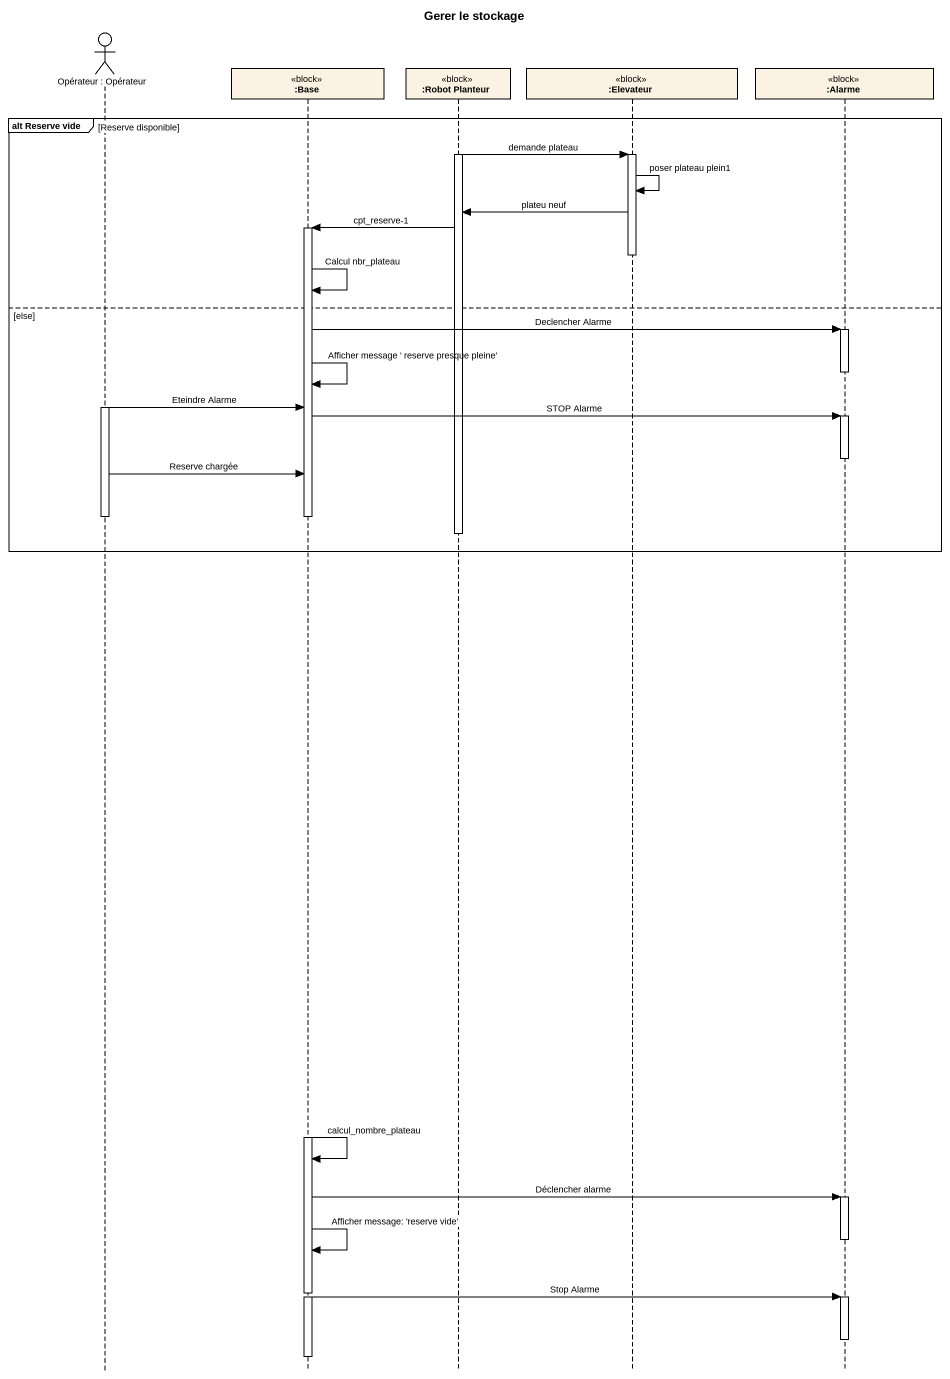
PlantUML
@startuml
title Gerer le stockage
hide footbox
actor "Opérateur : Opérateur" as Opérateur
participant ":Base" as Base <<block>>
participant ":Robot Planteur" as Robot_Planteur <<block>>
participant ":Elevateur" as Elevateur <<block>>
participant ":Alarme" as Alarme <<block>>

group alt Reserve vide [Reserve disponible]
  activate Robot_Planteur
  Robot_Planteur -> Elevateur : demande plateau
  activate Elevateur
  Elevateur -> Elevateur : poser plateau plein1
  Elevateur -> Robot_Planteur : plateu neuf
  Robot_Planteur -> Base : cpt_reserve-1
  activate Base
  deactivate Elevateur
  Base -> Base : Calcul nbr_plateau
else else
  Base -> Alarme : Declencher Alarme
  activate Alarme
  deactivate Alarme
  Base -> Base : Afficher message ' reserve presque pleine'
  activate Opérateur
  Opérateur -> Base : Eteindre Alarme
  Base -> Alarme : STOP Alarme
  activate Alarme
  deactivate Alarme
  Opérateur -> Base : Reserve chargée
  deactivate Opérateur
  deactivate Robot_Planteur
end
Base -> Base : calcul_nombre_plateau
Base -> Alarme : Déclencher alarme
activate Alarme
deactivate Alarme
Base -> Base : Afficher message: 'reserve vide'
Base -> Alarme : Stop Alarme
activate Alarme
deactivate Alarme
deactivate Base
@enduml
